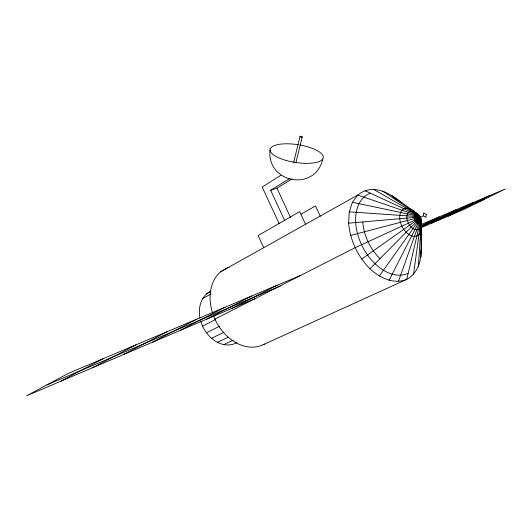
<?xml version="1.0" encoding="UTF-8"?>
<svg xmlns="http://www.w3.org/2000/svg" width="532" height="532" viewBox="0 0 532 532"><rect width="100%" height="100%" fill="white"/><g stroke="black" fill="none" stroke-linecap="round" stroke-linejoin="round"><path stroke-width="0.8" d="M270.043 149.991C266.419 183.208 315.376 192.225 322.751 159.041M263.087 344.756L406.747 279.373C427.336 267.709 419.715 240.211 421.357 221.053L420.692 217.475L418.305 214.609C401.613 204.049 379.023 178.16 357.797 195.051L220.494 271.892A42.494 32.226 63.5 0 0 212.321 312.251M420.932 257.009L421.377 219.916L414.076 217.475L348.62 223.167C350.063 240.338 357.876 256.597 369.986 268.793C379.635 277.737 393.633 284.806 406.747 279.373L419.894 223.267L415.572 214.137L365.005 190.662M348.62 223.167L349.258 211.842L352.403 202.26L357.797 195.051L414.88 214.602L420.593 222.788L413.537 274.299M418.358 266.658L421.357 221.053L414.102 216.331L349.258 211.842M293.631 162.519L300.068 136.411M295.952 162.373L302.216 137.063A1.131 0.485 14 0 0 300.813 136.192A1.131 0.485 14 0 0 300.394 136.95A1.131 0.485 14 0 0 302.216 137.063M398.402 281.455L419.056 223.433L416.416 213.977L373.497 189.326M210.905 291.13C200.956 295.699 197.877 308.061 199.999 318.05M389.045 280.337L418.125 223.274L417.347 214.137L382.688 191.055M379.343 276.035L417.161 222.808L418.305 214.609C410.052 211.29 415.991 228.181 421.085 222.03L414.375 215.354L352.403 202.26M420.034 216.338L415.419 221.073L361.68 259.117M369.986 268.793L416.243 222.057L419.223 215.36L417.061 213.904M236.826 342.708C221.525 350.754 204.335 335.898 200.823 321.049M280.909 175.287L262.183 187.018L279.187 223.726M284.76 220.714L270.635 190.257L289.873 178.386M270.635 190.257L276.926 188.182L292.055 178.872M220.494 271.892L227.716 267.549L229.226 267.237M301.112 214.15L315.456 205.931L320.251 216.198M206.529 293.824L210.818 291.496M202.645 298.532L211.224 293.897M60.508 381.371L103.088 358.714M92.701 367.665L135.999 344.829M123.311 354.631L167.188 331.662M152.451 342.229L196.8 319.167M180.222 330.405L224.95 307.283M206.722 319.127L251.742 295.978M277.272 285.205L68.329 373.384L26.6 395.808L232.025 308.354L277.272 285.205L300.4 275.549M214.915 319.1L355.05 247.713L420.692 217.475M202.526 326.143L215.54 319.519M417.733 218.699L423.399 215.832M206.416 332.793L219.49 326.269M421.071 225.894L439.146 216.89M420.958 227.25L456.682 209.488M431.299 223.334L473.547 202.373M447.698 216.358L489.773 195.523M211.497 338.345L223.899 332.274M217.382 342.402L228.374 337.108M223.659 344.696L233.215 340.148M280.258 286.063L46.849 384.922M420.938 227.743L463.512 209.628L505.4 188.927L420.898 224.59M421.131 226.147L484.073 199.467M232.025 308.354L255.114 298.618M350.595 235.423L414.302 218.705L421.151 218.692M407.499 207.427L408.855 208.345M412.233 210.632L413.583 211.543M415.465 212.82L416.529 213.545M391.964 195.683L397.61 200.291M305.567 224.278L299.676 211.616L258.14 235.55L263.739 247.693M276.926 188.182L290.538 217.495M264.451 344.064A42.494 32.226 63.5 0 1 213.651 316.101M421.118 222.915A15.069 9.629 62.8 0 1 411.043 235.643A15.069 9.629 62.8 0 1 400.017 214.23A15.069 9.629 62.8 0 1 416.224 213.405M408.037 273.348A44.309 29.014 62.8 0 1 361.6 244.813A44.309 29.014 62.8 0 1 370.332 193.269M392.563 196.494A44.309 29.014 62.8 0 1 397.756 199.999M421.184 249.215A44.309 29.014 62.8 0 1 420.845 253.239M379.968 258.572A39.508 25.769 62.8 0 1 362.824 222.05M397.324 199.866A39.508 25.769 62.8 0 1 399.14 201.123M400.044 201.987A34.673 22.537 62.8 0 1 401.328 202.865M421.038 220.454A10.075 6.417 62.8 0 1 414.488 229.432A10.075 6.417 62.8 0 1 407.166 214.768A10.075 6.417 62.8 0 1 418.445 215.254M299.755 144.983A26.926 8.978 8.8 0 1 318.382 161.814A26.926 8.978 8.8 0 1 272.657 154.207A26.926 8.978 8.8 0 1 298.239 144.731M426.292 214.502L425.899 217.408L423.326 215.726L423.725 212.813L426.292 214.502"/></g></svg>
